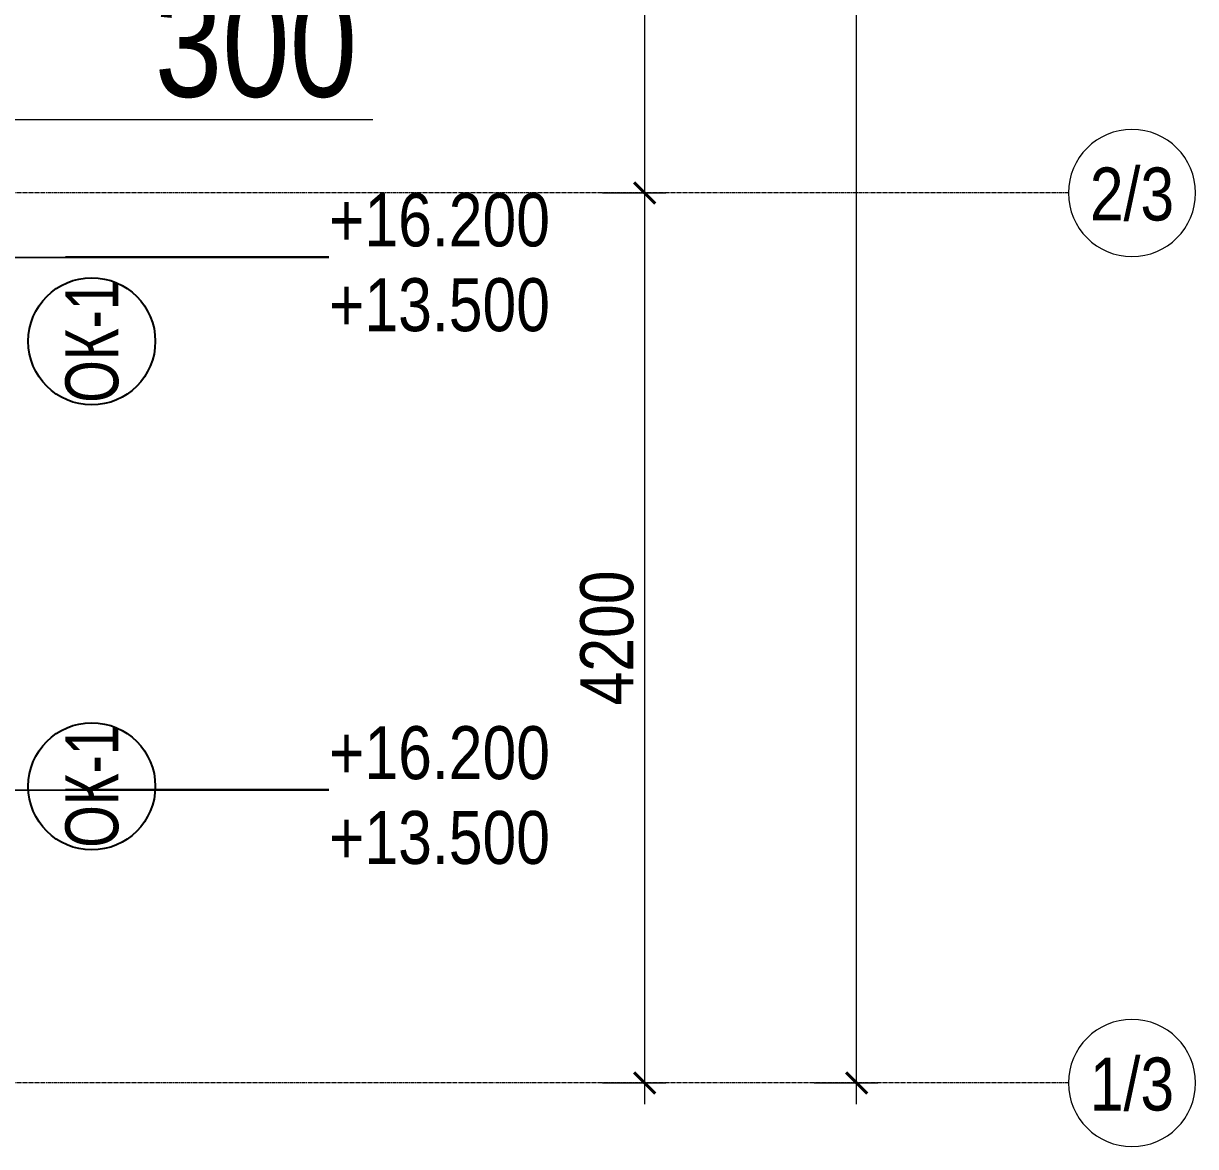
# Model space of a CAD drawing. Header units: millimetres. Extents: x -65509 to 912790, y 446 to 713294.
# Drawn here: x 504578 to 510111, y 505983 to 511283 of the extents above; entities that cross this region are included whole.
import ezdxf
from ezdxf import colors
from ezdxf.entities.mleader import LeaderData, LeaderLine
from ezdxf.enums import TextEntityAlignment as Align
from ezdxf.math import Vec2, Vec3

# ---------------------------------------------------------------- set-up
doc = ezdxf.new("R2010")
doc.units = ezdxf.units.MM
doc.linetypes.add('CENTER2', pattern=[28.575, 19.05, -3.175, 3.175, -3.175])
doc.layers.get('Defpoints').update_dxf_attribs({"color": 250})
for name, color, linetype, lineweight in [('АР_Окна марка', 250, 'Continuous', 9), ('АР_Размеры обшивки', 250, 'Continuous', 5), ('Марка окна', 250, 'Continuous', 25), ('РД_Оси_100', 250, 'Continuous', 0), ('РД_Оси_размер', 250, 'Continuous', 0)]:
    doc.layers.add(name, color=color, linetype=linetype, lineweight=lineweight)
doc.styles.add('Arial_09', font='ARIALN.TTF', dxfattribs={"width": 0.9})
doc.styles.add('Isocpeur3', font='isocpeur.ttf')
doc.styles.add('style1', font='ARIALN.TTF')
doc.styles.add('ккк', font='isocpeur.ttf', dxfattribs={"width": 0.85, "oblique": 15})
doc.dimstyles.new('Dim100_ареал', dxfattribs={"dimscale": 100, "dimtxt": 2.5, "dimasz": 1, "dimexe": 1, "dimexo": 1, "dimgap": 0.5, "dimtad": 1, "dimzin": 12, "dimdsep": 46, "dimtxsty": 'style1', "dimblk": 'ARCHTICK', "dimcen": 1, "dimdle": 1, "dimclrd": 256, "dimclre": 256, "dimaunit": 1, "dimadec": 0, "dimazin": 3, "dimtfac": 1, "dimtmove": 1, "dimatfit": 3, "dimldrblk": 'OPEN30', "dimfxl": 4, "dimfxlon": 1, "dimtolj": 1, "dimtzin": 0, "dimlwd": 9, "dimlwe": 9, "dimarcsym": 0})
doc.dimstyles.new('Dim200_ареал', dxfattribs={"dimscale": 100, "dimtxt": 5, "dimasz": 2.5, "dimexe": 2, "dimexo": 2, "dimgap": 1, "dimtad": 1, "dimzin": 12, "dimdsep": 46, "dimtxsty": 'style1', "dimblk": 'ARCHTICK', "dimcen": 3, "dimdle": 2, "dimclrd": 256, "dimclre": 256, "dimaunit": 1, "dimadec": 0, "dimazin": 3, "dimtfac": 1, "dimtmove": 1, "dimatfit": 3, "dimldrblk": 'OPEN30', "dimfxl": 5, "dimfxlon": 1, "dimtolj": 1, "dimtzin": 0, "dimlwd": 9, "dimlwe": 9, "dimarcsym": 0})

# ---------------------------------------------------------------- blocks, each defined once
blk = doc.blocks.new('_DotSmall')
at = {"color": 0, "linetype": 'ByBlock', "const_width": 0.5}
blk.add_lwpolyline([(-0.0625, 0, 1), (0.0625, 0, 1)], format="xyb", close=True, dxfattribs=at)
blk = doc.blocks.new('A-iden')
at = {"linetype": 'Continuous', "lineweight": 5}
blk.add_circle((0, -4), 3, dxfattribs=at)
at = {"color": 0, "linetype": 'Continuous', "lineweight": 20, "style": 'ккк', "width": 0.85}
blk.add_attdef('ID', text='', height=8, dxfattribs=at).set_placement((0.314, -3.853), align=Align.MIDDLE_CENTER)
blk = doc.blocks.new('_ArchTick')
at = {"color": 0, "linetype": 'ByBlock', "const_width": 0.15}
blk.add_lwpolyline([(-0.5, -0.5), (0.5, 0.5)], dxfattribs=at)
blk = doc.blocks.new('*D243')
at = {"layer": 'Defpoints', "color": 0, "transparency": 16777216}
for p in [(116910, 69000), (118910, 69000), (116910, 0)]:
    blk.add_point(p, dxfattribs=at)
at = {"layer": 'РД_Оси_размер', "color": 0, "lineweight": 5, "transparency": 16777216}
for p, q in [((118910, -100), (118910, 69100)), ((118710, 69000), (119010, 69000)), ((118710, 0), (119010, 0))]:
    blk.add_line(p, q, dxfattribs=at)
at = {"layer": 'РД_Оси_размер', "color": 0, "lineweight": 5, "transparency": 16777216, "xscale": 100, "yscale": 100, "zscale": 100}
for p, rotation in [((118910, 69000), 90), ((118910, 0), 270)]:
    blk.add_blockref('_ArchTick', p, dxfattribs=dict(at, rotation=rotation))
at = {"layer": 'РД_Оси_размер', "color": 0, "transparency": 16777216, "insert": (118732.4, 34500), "char_height": 250, "attachment_point": 5, "rotation": 90, "style": 'style1'}
blk.add_mtext('\\A1;69000', dxfattribs=at)
blk = doc.blocks.new('_Open30')
at = {"color": 0, "linetype": 'ByBlock', "lineweight": -2}
for p, q in [((-1, 0.268), (0, 0)), ((0, 0), (-1, -0.268)), ((0, 0), (-1, 0))]:
    blk.add_line(p, q, dxfattribs=at)
blk = doc.blocks.new('*D222')
at = {"layer": 'Defpoints', "color": 0, "transparency": 16777216}
for p in [(116910, 4200), (117910, 4200), (116910, 0)]:
    blk.add_point(p, dxfattribs=at)
at = {"layer": 'РД_Оси_размер', "color": 0, "lineweight": 5, "transparency": 16777216}
for p, q in [((117910, -100), (117910, 4300)), ((117710, 4200), (118010, 4200)), ((117710, 0), (118010, 0))]:
    blk.add_line(p, q, dxfattribs=at)
at = {"layer": 'РД_Оси_размер', "color": 0, "lineweight": 5, "transparency": 16777216, "xscale": 100, "yscale": 100, "zscale": 100}
for p, rotation in [((117910, 4200), 90), ((117910, 0), 270)]:
    blk.add_blockref('_ArchTick', p, dxfattribs=dict(at, rotation=rotation))
at = {"layer": 'РД_Оси_размер', "color": 0, "transparency": 16777216, "insert": (117732.4, 2100), "char_height": 250, "attachment_point": 5, "rotation": 90, "style": 'style1'}
blk.add_mtext('\\A1;4200', dxfattribs=at)
blk = doc.blocks.new('*D223')
at = {"layer": 'Defpoints', "color": 0, "transparency": 16777216}
for p in [(116910, 6900), (117910, 6900), (116910, 4200)]:
    blk.add_point(p, dxfattribs=at)
at = {"layer": 'РД_Оси_размер', "color": 0, "lineweight": 5, "transparency": 16777216}
for p, q in [((117910, 4100), (117910, 7000)), ((117710, 6900), (118010, 6900)), ((117710, 4200), (118010, 4200))]:
    blk.add_line(p, q, dxfattribs=at)
at = {"layer": 'РД_Оси_размер', "color": 0, "lineweight": 5, "transparency": 16777216, "xscale": 100, "yscale": 100, "zscale": 100}
for p, rotation in [((117910, 6900), 90), ((117910, 4200), 270)]:
    blk.add_blockref('_ArchTick', p, dxfattribs=dict(at, rotation=rotation))
at = {"layer": 'РД_Оси_размер', "color": 0, "transparency": 16777216, "insert": (117732.4, 5550), "char_height": 250, "attachment_point": 5, "rotation": 90, "style": 'style1'}
blk.add_mtext('\\A1;2700', dxfattribs=at)
blk = doc.blocks.new('*D768')
at = {"layer": 'Defpoints', "color": 0, "lineweight": 25, "transparency": 16777216}
for p in [(503800.9, 511186.3), (504100.9, 511186.3), (503800.9, 510828.3)]:
    blk.add_point(p, dxfattribs=at)
at = {"layer": 'АР_Размеры обшивки', "lineweight": 9, "transparency": 16777216}
for p, q in [((503800.9, 510986.3), (503800.9, 510628.3)), ((504100.9, 510986.3), (504100.9, 510628.3)), ((504300.9, 510828.3), (503600.9, 510828.3)), ((506228, 510828.3), (504100.9, 510828.3))]:
    blk.add_line(p, q, dxfattribs=at)
at = {"layer": 'АР_Размеры обшивки', "lineweight": 9, "transparency": 16777216, "xscale": 250, "yscale": 250, "zscale": 250, "rotation": 180}
blk.add_blockref('_ArchTick', (503800.9, 510828.3), dxfattribs=at)
at = {"layer": 'АР_Размеры обшивки', "lineweight": 9, "transparency": 16777216, "xscale": 250, "yscale": 250, "zscale": 250}
blk.add_blockref('_ArchTick', (504100.9, 510828.3), dxfattribs=at)
at = {"layer": 'АР_Размеры обшивки', "color": 0, "transparency": 16777216, "insert": (505675.9, 511183.6), "char_height": 500, "attachment_point": 5, "style": 'style1'}
blk.add_mtext('\\A1;300', dxfattribs=at)
blk = doc.blocks.new('МОК-Наименование')
at = {"layer": 'Defpoints'}
blk.add_circle((0, 0), 3, dxfattribs=at)
at = {"color": 0, "linetype": 'ByBlock', "lineweight": -2, "style": 'Isocpeur3', "width": 0.8, "flags": 4}
blk.add_attdef('АР-ОКНО:НАИМЕНОВАНИЕ', text='', height=2.5, dxfattribs=at).set_placement((0, 0), align=Align.MIDDLE)
blk = doc.blocks.new('СОШ_2200_АР_ОСИ_М100_28.05.24')
at = {"layer": 'РД_Оси_100', "linetype": 'CENTER2'}
for p, q in [((119910, 4200), (94200, 4200)), ((119910, 0), (94200, 0))]:
    blk.add_line(p, q, dxfattribs=at)
at = {"layer": 'РД_Оси_100', "color": 0}
ref = blk.add_blockref('A-iden', (120210, 4600), dxfattribs=dict(at, xscale=-100, yscale=100, zscale=100))
ref.add_attrib('ID', '2/3', dxfattribs={"layer": '0', "linetype": 'Continuous', "height": 250, "style": 'style1'}).set_placement((120210, 4200), align=Align.MIDDLE)
ref = blk.add_blockref('A-iden', (120210, 400), dxfattribs=dict(at, xscale=-100, yscale=100, zscale=100))
ref.add_attrib('ID', '1/3', dxfattribs={"layer": '0', "linetype": 'Continuous', "height": 250, "style": 'style1'}).set_placement((120210, 0), align=Align.MIDDLE)
at = {"layer": 'РД_Оси_размер'}
for base, p1, p2, picture, middle in [((118910, 69000), (116910, 0), (116910, 69000), '*D243', (118732.357, 34500)), ((117910, 6900), (116910, 4200), (116910, 6900), '*D223', (117732.357, 5550)), ((117910, 4200), (116910, 0), (116910, 4200), '*D222', (117732.357, 2100))]:
    dim = blk.add_linear_dim(base=base, p1=p1, p2=p2, angle=90, dimstyle='Dim100_ареал', dxfattribs=at)
    dim.commit()
    dim.dimension.update_dxf_attribs({"geometry": picture, "text_midpoint": middle})

msp = doc.modelspace()

# ---------------------------------------------------------------- leaders
at = {"layer": 'Марка окна', "lineweight": 0, "ltscale": 20}
ml = msp.add_multileader_mtext('Standard', dxfattribs=at)
ml.set_content('+16.200\\P+13.500', color=256, style='style1')
ml.set_leader_properties(color=256, linetype='ByLayer', lineweight=-1)
ml.set_arrow_properties(name='DOTSMALL')
ml.build(insert=Vec2(0, 0))
ml.multileader.update_dxf_attribs({"text_left_attachment_type": 6, "text_right_attachment_type": 6, "dogleg_length": 200, "arrow_head_size": 250})
ctx = ml.context
ctx.base_point, ctx.char_height, ctx.arrow_head_size, ctx.landing_gap_size, ctx.plane_origin = Vec3(506020.474, 510181.156), 250, 250, 0, Vec3(506415.451, 509496.629)
ctx.left_attachment, ctx.right_attachment = 6, 6
notes = []
notes.append((ctx, [(1, (1, 1, 0), (504958.869, 510181.156), (1, 0), 1061.605, [(0, [(504360.754, 510178.486)], 0, [])])]))
ctx.mtext.insert, ctx.mtext.line_spacing_factor, ctx.mtext.flow_direction = Vec3(506020.474, 510481.156), 0.96, 5
ctx.mtext.has_bg_fill, ctx.mtext.bg_color, ctx.mtext.bg_scale_factor, ctx.mtext.bg_transparency, ctx.mtext.use_window_bg_color = 1, -1027028792, 1.5, 0, 1
ml = msp.add_multileader_mtext('Standard', dxfattribs=at)
ml.set_content('+16.200\\P+13.500', color=256, style='style1')
ml.set_leader_properties(color=256, linetype='ByLayer', lineweight=-1)
ml.set_arrow_properties(name='DOTSMALL')
ml.build(insert=Vec2(0, 0))
ml.multileader.update_dxf_attribs({"text_left_attachment_type": 6, "text_right_attachment_type": 6, "dogleg_length": 200, "arrow_head_size": 250})
ctx = ml.context
ctx.base_point, ctx.char_height, ctx.arrow_head_size, ctx.landing_gap_size, ctx.plane_origin = Vec3(506020.474, 507667.038), 250, 250, 0, Vec3(506415.451, 506982.511)
ctx.left_attachment, ctx.right_attachment = 6, 6
notes.append((ctx, [(1, (1, 1, 0), (504958.869, 507667.038), (1, 0), 1061.605, [(0, [(504360.754, 507664.368)], 0, [])])]))
ctx.mtext.insert, ctx.mtext.line_spacing_factor, ctx.mtext.flow_direction = Vec3(506020.474, 507967.038), 0.96, 5
ctx.mtext.has_bg_fill, ctx.mtext.bg_color, ctx.mtext.bg_scale_factor, ctx.mtext.bg_transparency, ctx.mtext.use_window_bg_color = 1, -1027028792, 1.5, 0, 1
for ctx, leaders in notes:
    for number, flags, end, landing, length, lines in leaders:
        leader = LeaderData()
        leader.index, (leader.has_last_leader_line, leader.has_dogleg_vector, leader.attachment_direction) = number, flags
        leader.last_leader_point, leader.dogleg_vector, leader.dogleg_length = Vec3(end), Vec3(landing), length
        for number, points, colour, breaks in lines:
            line = LeaderLine()
            line.index, line.vertices, line.color, line.breaks = number, Vec3.list(points), colors.encode_raw_color(colour), breaks
            leader.lines.append(line)
        ctx.leaders.append(leader)

# ---------------------------------------------------------------- next in the draw order: block references
at = {"layer": 'АР_Окна марка', "linetype": 'Continuous', "lineweight": 9}
ref = msp.add_blockref('МОК-Наименование', (504900.882, 509783.318), dxfattribs=dict(at, xscale=100, yscale=100, zscale=100, rotation=90))
ref.add_attrib('АР-ОКНО:НАИМЕНОВАНИЕ', 'ОК-1', dxfattribs={"layer": '0', "color": 0, "linetype": 'ByBlock', "lineweight": -2, "height": 250, "rotation": 90, "style": 'Arial_09', "width": 0.9}).set_placement((504900.882, 509783.318), align=Align.MIDDLE)
ref = msp.add_blockref('МОК-Наименование', (504900.882, 507683.318), dxfattribs=dict(at, xscale=100, yscale=100, zscale=100, rotation=90))
ref.add_attrib('АР-ОКНО:НАИМЕНОВАНИЕ', 'ОК-1', dxfattribs={"layer": '0', "color": 0, "linetype": 'ByBlock', "lineweight": -2, "height": 250, "rotation": 90, "style": 'Arial_09', "width": 0.9}).set_placement((504900.882, 507683.318), align=Align.MIDDLE)
at = {"layer": 'РД_Оси_100'}
msp.add_blockref('СОШ_2200_АР_ОСИ_М100_28.05.24', (389600.882, 506283.318), dxfattribs=at)

# ---------------------------------------------------------------- next in the draw order: dimensions: what is measured, and where the dimension line sits
at = {"layer": 'АР_Размеры обшивки'}
dim = msp.add_linear_dim(base=(503800.878, 510828.318), p1=(504100.878, 511186.318), p2=(503800.878, 511186.318), dimstyle='Dim200_ареал', override={"dimdec": 0}, dxfattribs=at)
dim.commit()
dim.dimension.update_dxf_attribs({"geometry": '*D768', "text_midpoint": (505675.882, 510448.032), "dimtype": 160})

doc.saveas('drawing.dxf')
